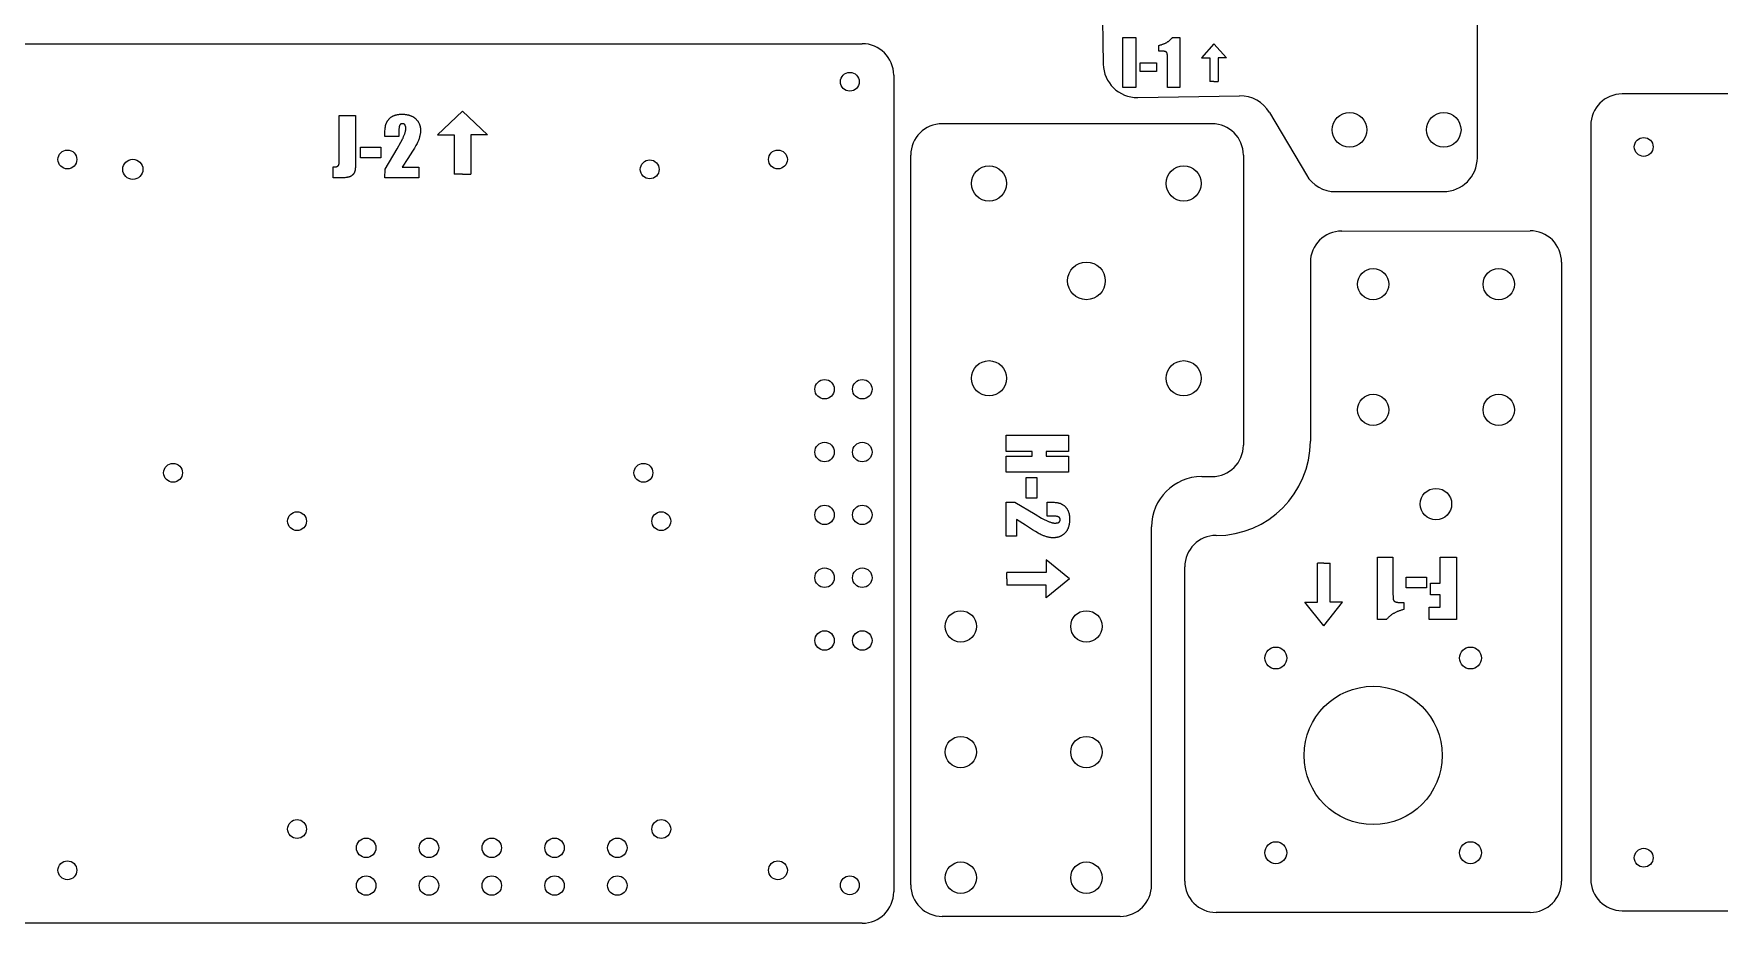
# Model space of a CAD drawing. Header units: millimetres. Extents: x 169 to 969, y 234 to 834.
# Drawn here: x 346.2 to 614.6, y 538.8 to 680.3 of the extents above; entities that cross this region are included whole.
import ezdxf

# ---------------------------------------------------------------- set-up
doc = ezdxf.new("R2010")
doc.units = ezdxf.units.MM
doc.header["$MEASUREMENT"] = 0
for name, color, linetype, true_color in [('標籤', 18, 'Continuous', 0x000000), ('標籤$切斷線', 1, 'Continuous', 0xff0000), ('零件切斷線', 5, 'Continuous', 0x0000ff)]:
    doc.layers.add(name, color=color, linetype=linetype, true_color=true_color)

msp = doc.modelspace()

# ---------------------------------------------------------------- linework, layer by layer
at = {"layer": '標籤'}
for p, q in [((534.11, 678.76), (532.11, 676.51)), ((532.11, 676.51), (533.45, 676.51)), ((533.45, 676.51), (533.45, 672.76)), ((534.11, 678.76), (536.11, 676.51)), ((536.11, 676.51), (534.78, 676.51)), ((534.78, 676.51), (534.78, 672.76)), ((534.11, 672.76), (533.45, 672.76)), ((534.11, 672.76), (534.78, 672.76)), ((414.45, 668.01), (410.45, 664.26)), ((414.45, 668.01), (418.45, 664.26)), ((410.45, 664.26), (413.11, 664.26)), ((413.11, 664.26), (413.11, 658.01)), ((418.45, 664.26), (415.78, 664.26)), ((415.78, 664.26), (415.78, 658.01)), ((414.45, 658.01), (413.11, 658.01)), ((414.45, 658.01), (415.78, 658.01)), ((507.38, 596.58), (507.38, 594.58)), ((511.13, 593.58), (507.38, 596.58)), ((551.6, 596.1), (550.6, 596.1)), ((550.6, 589.85), (550.6, 596.1)), ((551.6, 596.1), (552.6, 596.1)), ((552.6, 589.85), (552.6, 596.1)), ((507.38, 594.58), (501.13, 594.58)), ((501.13, 593.58), (501.13, 594.58)), ((501.13, 593.58), (501.13, 592.58)), ((511.13, 593.58), (507.38, 590.58)), ((507.38, 592.58), (501.13, 592.58)), ((507.38, 590.58), (507.38, 592.58)), ((551.6, 586.1), (548.6, 589.85)), ((548.6, 589.85), (550.6, 589.85)), ((551.6, 586.1), (554.6, 589.85)), ((554.6, 589.85), (552.6, 589.85))]:
    msp.add_line(p, q, dxfattribs=at)
for points in [[(521.69, 679.76), (521.69, 671.81), (519.62, 671.81), (519.62, 679.76)], [(528.68, 679.76), (528.68, 671.81), (526.7, 671.81), (526.7, 676.09), (526.7, 676.51), (526.69, 676.84), (526.69, 676.96), (526.68, 677.07), (526.67, 677.11), (526.67, 677.15), (526.67, 677.17), (526.66, 677.18), (526.66, 677.2), (526.66, 677.21), (526.66, 677.22), (526.65, 677.23), (526.65, 677.24), (526.64, 677.25), (526.64, 677.26), (526.64, 677.27), (526.63, 677.29), (526.63, 677.3), (526.62, 677.31), (526.61, 677.32), (526.61, 677.33), (526.6, 677.34), (526.6, 677.35), (526.59, 677.35), (526.58, 677.36), (526.57, 677.37), (526.57, 677.38), (526.56, 677.39), (526.55, 677.4), (526.54, 677.41), (526.53, 677.41), (526.52, 677.42), (526.51, 677.43), (526.5, 677.44), (526.49, 677.45), (526.48, 677.45), (526.47, 677.46), (526.46, 677.47), (526.45, 677.47), (526.43, 677.48), (526.42, 677.49), (526.41, 677.49), (526.4, 677.49), (526.4, 677.5), (526.39, 677.5), (526.38, 677.5), (526.37, 677.51), (526.35, 677.51), (526.33, 677.52), (526.32, 677.52), (526.3, 677.53), (526.28, 677.53), (526.23, 677.54), (526.19, 677.55), (526.14, 677.56), (526.08, 677.56), (526.02, 677.57), (525.96, 677.57), (525.83, 677.58), (525.67, 677.59), (525.51, 677.59), (525.31, 677.59), (525.31, 678.49), (525.49, 678.53), (525.57, 678.56), (525.66, 678.58), (525.74, 678.6), (525.83, 678.63), (525.91, 678.66), (525.99, 678.69), (526.07, 678.72), (526.15, 678.75), (526.23, 678.78), (526.3, 678.81), (526.38, 678.85), (526.45, 678.89), (526.52, 678.92), (526.59, 678.96), (526.66, 679), (526.73, 679.04), (526.79, 679.09), (526.86, 679.13), (526.92, 679.18), (526.98, 679.22), (527.04, 679.27), (527.1, 679.32), (527.16, 679.37), (527.21, 679.42), (527.27, 679.47), (527.32, 679.53), (527.37, 679.58), (527.43, 679.64), (527.47, 679.7), (527.52, 679.76)], [(524.97, 675.71), (524.97, 674.36), (522.37, 674.36), (522.37, 675.71)], [(397.4, 667.35), (397.4, 660.71), (397.4, 659.48), (397.39, 659.07), (397.38, 658.91), (397.37, 658.79), (397.37, 658.74), (397.36, 658.69), (397.36, 658.66), (397.35, 658.63), (397.35, 658.61), (397.34, 658.58), (397.34, 658.56), (397.33, 658.53), (397.32, 658.51), (397.32, 658.48), (397.31, 658.46), (397.3, 658.43), (397.29, 658.41), (397.28, 658.39), (397.27, 658.36), (397.26, 658.34), (397.25, 658.31), (397.24, 658.29), (397.23, 658.27), (397.22, 658.24), (397.21, 658.22), (397.2, 658.2), (397.18, 658.17), (397.17, 658.15), (397.16, 658.13), (397.14, 658.11), (397.11, 658.06), (397.08, 658.02), (397.07, 658), (397.05, 657.98), (397.03, 657.96), (397.01, 657.94), (397, 657.92), (396.98, 657.9), (396.96, 657.88), (396.94, 657.86), (396.92, 657.84), (396.9, 657.83), (396.88, 657.81), (396.86, 657.79), (396.84, 657.78), (396.82, 657.76), (396.8, 657.74), (396.78, 657.73), (396.76, 657.71), (396.74, 657.7), (396.72, 657.69), (396.69, 657.67), (396.67, 657.66), (396.65, 657.65), (396.63, 657.64), (396.6, 657.62), (396.58, 657.61), (396.55, 657.6), (396.53, 657.59), (396.5, 657.58), (396.48, 657.57), (396.45, 657.56), (396.43, 657.55), (396.4, 657.54), (396.35, 657.53), (396.29, 657.51), (396.23, 657.5), (396.16, 657.49), (396.1, 657.48), (396.03, 657.46), (395.95, 657.45), (395.87, 657.45), (395.71, 657.43), (395.53, 657.42), (395.34, 657.41), (395.13, 657.41), (393.85, 657.41), (393.85, 659.18), (394.05, 659.16), (394.12, 659.16), (394.18, 659.16), (394.21, 659.16), (394.25, 659.16), (394.26, 659.16), (394.28, 659.16), (394.29, 659.17), (394.31, 659.17), (394.32, 659.17), (394.34, 659.17), (394.35, 659.18), (394.37, 659.18), (394.38, 659.18), (394.4, 659.19), (394.41, 659.19), (394.42, 659.19), (394.44, 659.2), (394.45, 659.2), (394.46, 659.21), (394.48, 659.21), (394.49, 659.22), (394.5, 659.22), (394.51, 659.23), (394.52, 659.24), (394.53, 659.24), (394.55, 659.25), (394.56, 659.26), (394.57, 659.26), (394.58, 659.27), (394.59, 659.28), (394.6, 659.29), (394.61, 659.29), (394.62, 659.3), (394.63, 659.31), (394.64, 659.32), (394.65, 659.33), (394.65, 659.34), (394.66, 659.35), (394.67, 659.36), (394.68, 659.37), (394.69, 659.37), (394.69, 659.38), (394.7, 659.39), (394.71, 659.4), (394.71, 659.41), (394.72, 659.42), (394.73, 659.43), (394.73, 659.44), (394.74, 659.45), (394.74, 659.47), (394.75, 659.48), (394.75, 659.49), (394.76, 659.5), (394.76, 659.51), (394.77, 659.52), (394.77, 659.53), (394.77, 659.54), (394.78, 659.55), (394.78, 659.57), (394.78, 659.58), (394.78, 659.59), (394.79, 659.6), (394.79, 659.61), (394.79, 659.62), (394.79, 659.65), (394.8, 659.68), (394.8, 659.75), (394.81, 659.91), (394.81, 660.38), (394.81, 667.35)], [(407.52, 659.1), (407.52, 657.41), (402.1, 657.41), (402.12, 658.8), (404.04, 662.03), (404.63, 663.07), (404.83, 663.45), (404.91, 663.61), (404.98, 663.74), (405.08, 663.97), (405.18, 664.19), (405.22, 664.29), (405.25, 664.39), (405.29, 664.49), (405.32, 664.58), (405.34, 664.67), (405.37, 664.76), (405.39, 664.85), (405.4, 664.93), (405.41, 664.97), (405.42, 665), (405.42, 665.04), (405.42, 665.08), (405.43, 665.11), (405.43, 665.15), (405.43, 665.18), (405.43, 665.22), (405.43, 665.27), (405.43, 665.32), (405.43, 665.36), (405.42, 665.41), (405.42, 665.45), (405.41, 665.49), (405.41, 665.53), (405.4, 665.57), (405.39, 665.59), (405.39, 665.61), (405.38, 665.63), (405.38, 665.65), (405.37, 665.66), (405.37, 665.68), (405.36, 665.7), (405.35, 665.71), (405.35, 665.73), (405.34, 665.74), (405.33, 665.76), (405.33, 665.77), (405.32, 665.79), (405.31, 665.8), (405.3, 665.81), (405.3, 665.83), (405.29, 665.84), (405.28, 665.85), (405.27, 665.86), (405.26, 665.87), (405.25, 665.88), (405.24, 665.89), (405.23, 665.9), (405.22, 665.91), (405.21, 665.92), (405.2, 665.93), (405.18, 665.94), (405.17, 665.95), (405.16, 665.96), (405.15, 665.96), (405.14, 665.97), (405.12, 665.98), (405.11, 665.98), (405.1, 665.99), (405.08, 665.99), (405.07, 666), (405.06, 666), (405.04, 666.01), (405.03, 666.01), (405.01, 666.01), (405, 666.02), (404.98, 666.02), (404.96, 666.02), (404.95, 666.02), (404.93, 666.03), (404.92, 666.03), (404.9, 666.03), (404.88, 666.03), (404.86, 666.03), (404.85, 666.03), (404.83, 666.03), (404.81, 666.02), (404.8, 666.02), (404.78, 666.02), (404.77, 666.02), (404.75, 666.01), (404.74, 666.01), (404.72, 666.01), (404.71, 666), (404.69, 666), (404.68, 665.99), (404.67, 665.98), (404.65, 665.98), (404.64, 665.97), (404.63, 665.97), (404.63, 665.96), (404.62, 665.96), (404.61, 665.96), (404.61, 665.95), (404.6, 665.95), (404.6, 665.95), (404.59, 665.94), (404.58, 665.93), (404.57, 665.92), (404.56, 665.91), (404.54, 665.9), (404.53, 665.89), (404.52, 665.88), (404.51, 665.87), (404.5, 665.86), (404.49, 665.85), (404.49, 665.83), (404.48, 665.82), (404.47, 665.81), (404.46, 665.8), (404.46, 665.79), (404.46, 665.78), (404.45, 665.78), (404.44, 665.76), (404.44, 665.74), (404.43, 665.73), (404.42, 665.71), (404.41, 665.69), (404.41, 665.67), (404.4, 665.65), (404.4, 665.63), (404.39, 665.6), (404.38, 665.58), (404.37, 665.53), (404.37, 665.48), (404.36, 665.42), (404.35, 665.36), (404.35, 665.3), (404.34, 665.23), (404.33, 665.08), (404.33, 664.93), (404.33, 663.98), (402.1, 663.98), (402.1, 664.34), (402.11, 664.73), (402.11, 664.91), (402.12, 665.08), (402.14, 665.24), (402.15, 665.39), (402.17, 665.52), (402.19, 665.65), (402.2, 665.71), (402.21, 665.77), (402.23, 665.83), (402.25, 665.89), (402.27, 665.95), (402.29, 666.01), (402.31, 666.07), (402.34, 666.13), (402.36, 666.18), (402.39, 666.24), (402.43, 666.3), (402.46, 666.36), (402.49, 666.42), (402.53, 666.48), (402.57, 666.53), (402.61, 666.59), (402.65, 666.65), (402.7, 666.71), (402.74, 666.76), (402.79, 666.81), (402.84, 666.86), (402.89, 666.91), (402.94, 666.96), (403, 667), (403.05, 667.04), (403.11, 667.08), (403.17, 667.12), (403.23, 667.16), (403.29, 667.2), (403.36, 667.23), (403.42, 667.26), (403.49, 667.3), (403.55, 667.32), (403.62, 667.35), (403.7, 667.38), (403.77, 667.4), (403.84, 667.42), (403.92, 667.44), (404, 667.46), (404.08, 667.47), (404.16, 667.49), (404.24, 667.5), (404.33, 667.51), (404.41, 667.52), (404.5, 667.52), (404.59, 667.53), (404.68, 667.53), (404.78, 667.53), (404.96, 667.53), (405.14, 667.52), (405.22, 667.52), (405.31, 667.51), (405.39, 667.5), (405.47, 667.49), (405.55, 667.48), (405.63, 667.46), (405.71, 667.45), (405.78, 667.43), (405.86, 667.41), (405.93, 667.39), (406, 667.37), (406.07, 667.35), (406.14, 667.33), (406.21, 667.3), (406.28, 667.27), (406.34, 667.25), (406.41, 667.22), (406.47, 667.19), (406.53, 667.15), (406.59, 667.12), (406.64, 667.09), (406.7, 667.05), (406.76, 667.01), (406.81, 666.97), (406.86, 666.93), (406.91, 666.89), (406.96, 666.84), (407.01, 666.8), (407.06, 666.75), (407.1, 666.71), (407.14, 666.66), (407.19, 666.61), (407.23, 666.56), (407.27, 666.51), (407.3, 666.46), (407.34, 666.41), (407.38, 666.36), (407.41, 666.3), (407.44, 666.25), (407.47, 666.19), (407.5, 666.14), (407.53, 666.08), (407.55, 666.03), (407.58, 665.97), (407.6, 665.91), (407.62, 665.85), (407.64, 665.79), (407.66, 665.73), (407.68, 665.67), (407.69, 665.61), (407.71, 665.54), (407.72, 665.48), (407.73, 665.42), (407.74, 665.35), (407.75, 665.28), (407.75, 665.22), (407.76, 665.15), (407.76, 665.08), (407.76, 665.01), (407.77, 664.94), (407.76, 664.84), (407.76, 664.73), (407.75, 664.62), (407.74, 664.51), (407.72, 664.4), (407.71, 664.29), (407.68, 664.18), (407.66, 664.07), (407.63, 663.95), (407.6, 663.84), (407.56, 663.72), (407.53, 663.61), (407.48, 663.49), (407.44, 663.37), (407.39, 663.26), (407.34, 663.14), (407.28, 663.01), (407.21, 662.87), (407.12, 662.71), (407.02, 662.53), (406.79, 662.12), (406.5, 661.65), (405.77, 660.51), (404.83, 659.1)], [(401.44, 662.29), (401.44, 660.61), (398.19, 660.61), (398.19, 662.29)], [(510.94, 610.54), (501, 610.54), (501, 613.13), (505.16, 613.13), (505.16, 613.85), (501, 613.85), (501, 616.44), (510.94, 616.44), (510.94, 613.85), (507.39, 613.85), (507.39, 613.13), (510.94, 613.13)], [(505.88, 606.44), (504.2, 606.44), (504.2, 609.7), (505.88, 609.7)], [(502.69, 600.36), (501, 600.36), (501, 605.78), (502.39, 605.77), (505.62, 603.85), (506.67, 603.26), (507.05, 603.05), (507.2, 602.97), (507.33, 602.91), (507.56, 602.8), (507.78, 602.71), (507.88, 602.67), (507.98, 602.63), (508.08, 602.6), (508.17, 602.57), (508.27, 602.54), (508.35, 602.52), (508.44, 602.5), (508.52, 602.48), (508.56, 602.47), (508.6, 602.47), (508.63, 602.46), (508.67, 602.46), (508.71, 602.46), (508.74, 602.45), (508.78, 602.45), (508.81, 602.45), (508.86, 602.45), (508.91, 602.45), (508.96, 602.46), (509, 602.46), (509.04, 602.47), (509.09, 602.47), (509.13, 602.48), (509.17, 602.49), (509.18, 602.49), (509.2, 602.5), (509.22, 602.5), (509.24, 602.51), (509.26, 602.51), (509.27, 602.52), (509.29, 602.52), (509.3, 602.53), (509.32, 602.54), (509.34, 602.54), (509.35, 602.55), (509.36, 602.56), (509.38, 602.56), (509.39, 602.57), (509.41, 602.58), (509.42, 602.59), (509.43, 602.6), (509.44, 602.61), (509.45, 602.62), (509.47, 602.62), (509.48, 602.63), (509.49, 602.64), (509.5, 602.65), (509.51, 602.67), (509.52, 602.68), (509.52, 602.69), (509.53, 602.7), (509.54, 602.71), (509.55, 602.72), (509.56, 602.73), (509.56, 602.75), (509.57, 602.76), (509.57, 602.77), (509.58, 602.79), (509.59, 602.8), (509.59, 602.81), (509.6, 602.83), (509.6, 602.84), (509.6, 602.86), (509.61, 602.87), (509.61, 602.89), (509.61, 602.9), (509.61, 602.92), (509.62, 602.94), (509.62, 602.95), (509.62, 602.97), (509.62, 602.99), (509.62, 603), (509.62, 603.02), (509.62, 603.04), (509.62, 603.05), (509.62, 603.07), (509.61, 603.09), (509.61, 603.1), (509.61, 603.12), (509.61, 603.13), (509.6, 603.15), (509.6, 603.16), (509.59, 603.18), (509.59, 603.19), (509.58, 603.2), (509.58, 603.22), (509.57, 603.23), (509.56, 603.24), (509.56, 603.25), (509.56, 603.26), (509.55, 603.26), (509.55, 603.27), (509.55, 603.28), (509.54, 603.28), (509.54, 603.29), (509.53, 603.29), (509.52, 603.31), (509.51, 603.32), (509.5, 603.33), (509.49, 603.34), (509.48, 603.35), (509.47, 603.36), (509.46, 603.37), (509.45, 603.38), (509.44, 603.39), (509.42, 603.4), (509.41, 603.41), (509.4, 603.42), (509.39, 603.42), (509.38, 603.42), (509.38, 603.43), (509.37, 603.43), (509.35, 603.44), (509.34, 603.45), (509.32, 603.46), (509.3, 603.46), (509.28, 603.47), (509.26, 603.48), (509.24, 603.48), (509.22, 603.49), (509.19, 603.49), (509.17, 603.5), (509.12, 603.51), (509.07, 603.52), (509.01, 603.53), (508.95, 603.53), (508.89, 603.54), (508.82, 603.54), (508.68, 603.55), (508.52, 603.55), (507.57, 603.55), (507.57, 605.78), (507.93, 605.78), (508.32, 605.78), (508.5, 605.77), (508.67, 605.76), (508.83, 605.75), (508.98, 605.73), (509.12, 605.72), (509.24, 605.7), (509.3, 605.68), (509.36, 605.67), (509.42, 605.65), (509.48, 605.64), (509.54, 605.62), (509.6, 605.6), (509.66, 605.57), (509.72, 605.55), (509.78, 605.52), (509.83, 605.49), (509.89, 605.46), (509.95, 605.43), (510.01, 605.39), (510.07, 605.35), (510.13, 605.31), (510.18, 605.27), (510.24, 605.23), (510.3, 605.19), (510.35, 605.14), (510.4, 605.09), (510.45, 605.04), (510.5, 604.99), (510.55, 604.94), (510.59, 604.89), (510.64, 604.83), (510.68, 604.77), (510.72, 604.71), (510.75, 604.65), (510.79, 604.59), (510.82, 604.53), (510.86, 604.46), (510.89, 604.4), (510.92, 604.33), (510.94, 604.26), (510.97, 604.19), (510.99, 604.11), (511.01, 604.04), (511.03, 603.96), (511.05, 603.89), (511.07, 603.81), (511.08, 603.72), (511.09, 603.64), (511.1, 603.56), (511.11, 603.47), (511.12, 603.38), (511.12, 603.29), (511.12, 603.2), (511.13, 603.11), (511.12, 602.92), (511.11, 602.75), (511.11, 602.66), (511.1, 602.58), (511.09, 602.49), (511.08, 602.41), (511.07, 602.33), (511.05, 602.25), (511.04, 602.18), (511.02, 602.1), (511, 602.03), (510.98, 601.95), (510.96, 601.88), (510.94, 601.81), (510.92, 601.74), (510.89, 601.67), (510.87, 601.61), (510.84, 601.54), (510.81, 601.48), (510.78, 601.42), (510.75, 601.36), (510.71, 601.3), (510.68, 601.24), (510.64, 601.18), (510.6, 601.13), (510.56, 601.07), (510.52, 601.02), (510.48, 600.97), (510.44, 600.92), (510.39, 600.87), (510.35, 600.83), (510.3, 600.78), (510.25, 600.74), (510.2, 600.7), (510.15, 600.66), (510.1, 600.62), (510.05, 600.58), (510, 600.54), (509.95, 600.51), (509.89, 600.48), (509.84, 600.44), (509.79, 600.41), (509.73, 600.38), (509.67, 600.36), (509.62, 600.33), (509.56, 600.31), (509.5, 600.28), (509.44, 600.26), (509.38, 600.24), (509.32, 600.22), (509.26, 600.21), (509.2, 600.19), (509.14, 600.18), (509.07, 600.17), (509.01, 600.15), (508.94, 600.14), (508.88, 600.14), (508.81, 600.13), (508.74, 600.12), (508.67, 600.12), (508.6, 600.12), (508.53, 600.12), (508.43, 600.12), (508.32, 600.12), (508.21, 600.13), (508.1, 600.14), (507.99, 600.16), (507.88, 600.18), (507.77, 600.2), (507.66, 600.22), (507.54, 600.25), (507.43, 600.28), (507.32, 600.32), (507.2, 600.36), (507.08, 600.4), (506.97, 600.44), (506.85, 600.49), (506.73, 600.54), (506.6, 600.6), (506.46, 600.68), (506.3, 600.76), (506.12, 600.86), (505.72, 601.1), (505.24, 601.38), (504.1, 602.12), (502.69, 603.05)], [(560.14, 587.1), (560.14, 597.04), (562.61, 597.04), (562.61, 591.68), (562.62, 591.16), (562.63, 590.75), (562.64, 590.59), (562.65, 590.46), (562.65, 590.41), (562.66, 590.36), (562.66, 590.34), (562.66, 590.32), (562.67, 590.3), (562.67, 590.29), (562.67, 590.27), (562.68, 590.26), (562.68, 590.24), (562.69, 590.23), (562.69, 590.22), (562.7, 590.2), (562.7, 590.19), (562.71, 590.18), (562.72, 590.16), (562.72, 590.15), (562.73, 590.14), (562.74, 590.13), (562.75, 590.12), (562.76, 590.1), (562.77, 590.09), (562.78, 590.08), (562.79, 590.07), (562.8, 590.06), (562.81, 590.05), (562.82, 590.04), (562.83, 590.03), (562.84, 590.02), (562.85, 590.01), (562.87, 590), (562.88, 589.99), (562.89, 589.98), (562.91, 589.97), (562.92, 589.96), (562.93, 589.96), (562.95, 589.95), (562.96, 589.94), (562.98, 589.93), (562.99, 589.93), (563, 589.92), (563.01, 589.92), (563.01, 589.92), (563.03, 589.91), (563.05, 589.9), (563.08, 589.9), (563.1, 589.89), (563.12, 589.88), (563.15, 589.88), (563.2, 589.87), (563.26, 589.86), (563.32, 589.85), (563.39, 589.84), (563.46, 589.83), (563.54, 589.83), (563.71, 589.82), (563.9, 589.81), (564.11, 589.81), (564.36, 589.81), (564.36, 588.68), (564.14, 588.63), (564.03, 588.6), (563.92, 588.57), (563.81, 588.54), (563.71, 588.51), (563.6, 588.47), (563.5, 588.44), (563.4, 588.4), (563.31, 588.36), (563.21, 588.32), (563.12, 588.28), (563.02, 588.24), (562.93, 588.19), (562.84, 588.14), (562.76, 588.09), (562.67, 588.04), (562.59, 587.99), (562.5, 587.94), (562.42, 587.88), (562.34, 587.83), (562.27, 587.77), (562.19, 587.71), (562.12, 587.65), (562.05, 587.59), (561.98, 587.52), (561.91, 587.45), (561.84, 587.39), (561.78, 587.32), (561.71, 587.25), (561.65, 587.17), (561.59, 587.1)], [(572.73, 587.1), (568.4, 587.1), (568.4, 589.09), (570.14, 589.09), (570.14, 591.02), (568.58, 591.02), (568.58, 592.88), (570.14, 592.88), (570.14, 597.04), (572.73, 597.04)], [(564.72, 592.16), (564.72, 593.85), (567.98, 593.85), (567.98, 592.16)]]:
    msp.add_lwpolyline(points, close=True, dxfattribs=at)
at = {"layer": '標籤$切斷線'}
for centre, radius in [((476.13, 672.7), 1.5), ((555.7, 665.05), 2.75), ((570.7, 665.05), 2.75), ((602.54, 662.33), 1.5), ((351.54, 660.33), 1.5), ((361.96, 658.76), 1.6), ((464.68, 660.33), 1.5), ((444.26, 658.76), 1.5), ((498.3, 656.51), 2.8), ((529.3, 656.51), 2.8), ((513.8, 641.01), 3), ((559.46, 640.48), 2.5), ((579.46, 640.48), 2.5), ((498.3, 625.51), 2.8), ((529.3, 625.51), 2.8), ((472.11, 623.76), 1.55), ((478.11, 623.76), 1.55), ((559.46, 620.48), 2.5), ((579.46, 620.48), 2.5), ((472.11, 613.76), 1.55), ((478.11, 613.76), 1.55), ((368.36, 610.46), 1.5), ((443.26, 610.46), 1.5), ((569.46, 605.48), 2.5), ((388.11, 602.76), 1.5), ((446.11, 602.76), 1.5), ((472.11, 603.76), 1.55), ((478.11, 603.76), 1.55), ((472.11, 593.76), 1.55), ((478.11, 593.76), 1.55), ((493.8, 586.01), 2.5), ((513.8, 586.01), 2.5), ((472.11, 583.76), 1.55), ((478.11, 583.76), 1.55), ((543.96, 580.98), 1.75), ((574.96, 580.98), 1.75), ((559.46, 565.48), 11), ((493.8, 566.01), 2.5), ((513.8, 566.01), 2.5), ((388.11, 553.76), 1.5), ((446.11, 553.76), 1.5), ((399.11, 550.76), 1.55), ((409.11, 550.76), 1.55), ((419.11, 550.76), 1.55), ((429.11, 550.76), 1.55), ((439.11, 550.76), 1.55), ((543.96, 549.98), 1.75), ((574.96, 549.98), 1.75), ((602.54, 549.19), 1.5), ((351.54, 547.19), 1.5), ((464.68, 547.19), 1.5), ((493.8, 546.01), 2.5), ((513.8, 546.01), 2.5), ((399.11, 544.76), 1.55), ((409.11, 544.76), 1.55), ((419.11, 544.76), 1.55), ((429.11, 544.76), 1.55), ((439.11, 544.76), 1.55), ((476.13, 544.81), 1.5)]:
    msp.add_circle(centre, radius, dxfattribs=at)
at = {"layer": '零件切斷線'}
for p, q in [((516.25, 689.98), (516.48, 675.51)), ((576.05, 660.61), (576.05, 689.65)), ((338.11, 678.76), (478.11, 678.76)), ((521.97, 670.19), (538.2, 670.45)), ((719.11, 670.76), (599.11, 670.76)), ((542.94, 667.8), (548.82, 657.86)), ((594.11, 665.76), (594.11, 545.76)), ((485.84, 544.85), (485.84, 661.01)), ((538.8, 661.01), (538.8, 614.85)), ((553.47, 655.21), (570.65, 655.21)), ((554.45, 648.93), (584.45, 648.98)), ((589.46, 643.98), (589.46, 545.48)), ((532.17, 609.85), (533.8, 609.85)), ((524.17, 544.85), (524.17, 601.85)), ((534.46, 600.48), (534.46, 600.48)), ((584.46, 540.48), (534.46, 540.48)), ((599.11, 540.76), (719.11, 540.76)), ((478.11, 538.76), (338.11, 538.76))]:
    msp.add_line(p, q, dxfattribs=at)
for points in [[(483.11, 673.76), (483.11, 543.76)], [(533.8, 666.01), (490.84, 666.01)], [(549.46, 643.93), (549.46, 615.48)], [(529.46, 545.48), (529.46, 595.48)], [(519.17, 539.85), (490.84, 539.85)]]:
    msp.add_lwpolyline(points, dxfattribs=at)
for centre, radius, start, end in [((478.11, 673.76), 5, 0, 90), ((521.88, 675.6), 5.4, 180.9156, 270.9156), ((538.29, 665.05), 5.4, 30.6186, 90.9156), ((599.11, 665.76), 5, 90, 180), ((490.84, 661.01), 5, 90, 180), ((533.8, 661.01), 5, 0, 90), ((570.65, 660.61), 5.4, 269.9986, 359.9986), ((553.47, 660.61), 5.4, 210.6186, 269.9986), ((554.46, 643.93), 5, 90.0963, 180), ((584.46, 643.98), 5, 359.9989, 90.0963), ((533.8, 614.85), 5, 270, 0), ((534.46, 615.48), 15, 270, 0), ((532.17, 601.85), 8, 90, 180), ((534.46, 595.48), 5, 90, 180), ((534.46, 545.48), 5, 180, 270), ((584.46, 545.48), 5, 270, 360), ((599.11, 545.76), 5, 180, 270), ((478.11, 543.76), 5, 270, 0), ((490.84, 544.85), 5, 180, 270), ((519.17, 544.85), 5, 270, 0)]:
    msp.add_arc(centre, radius, start, end, dxfattribs=at)

doc.saveas('drawing.dxf')
